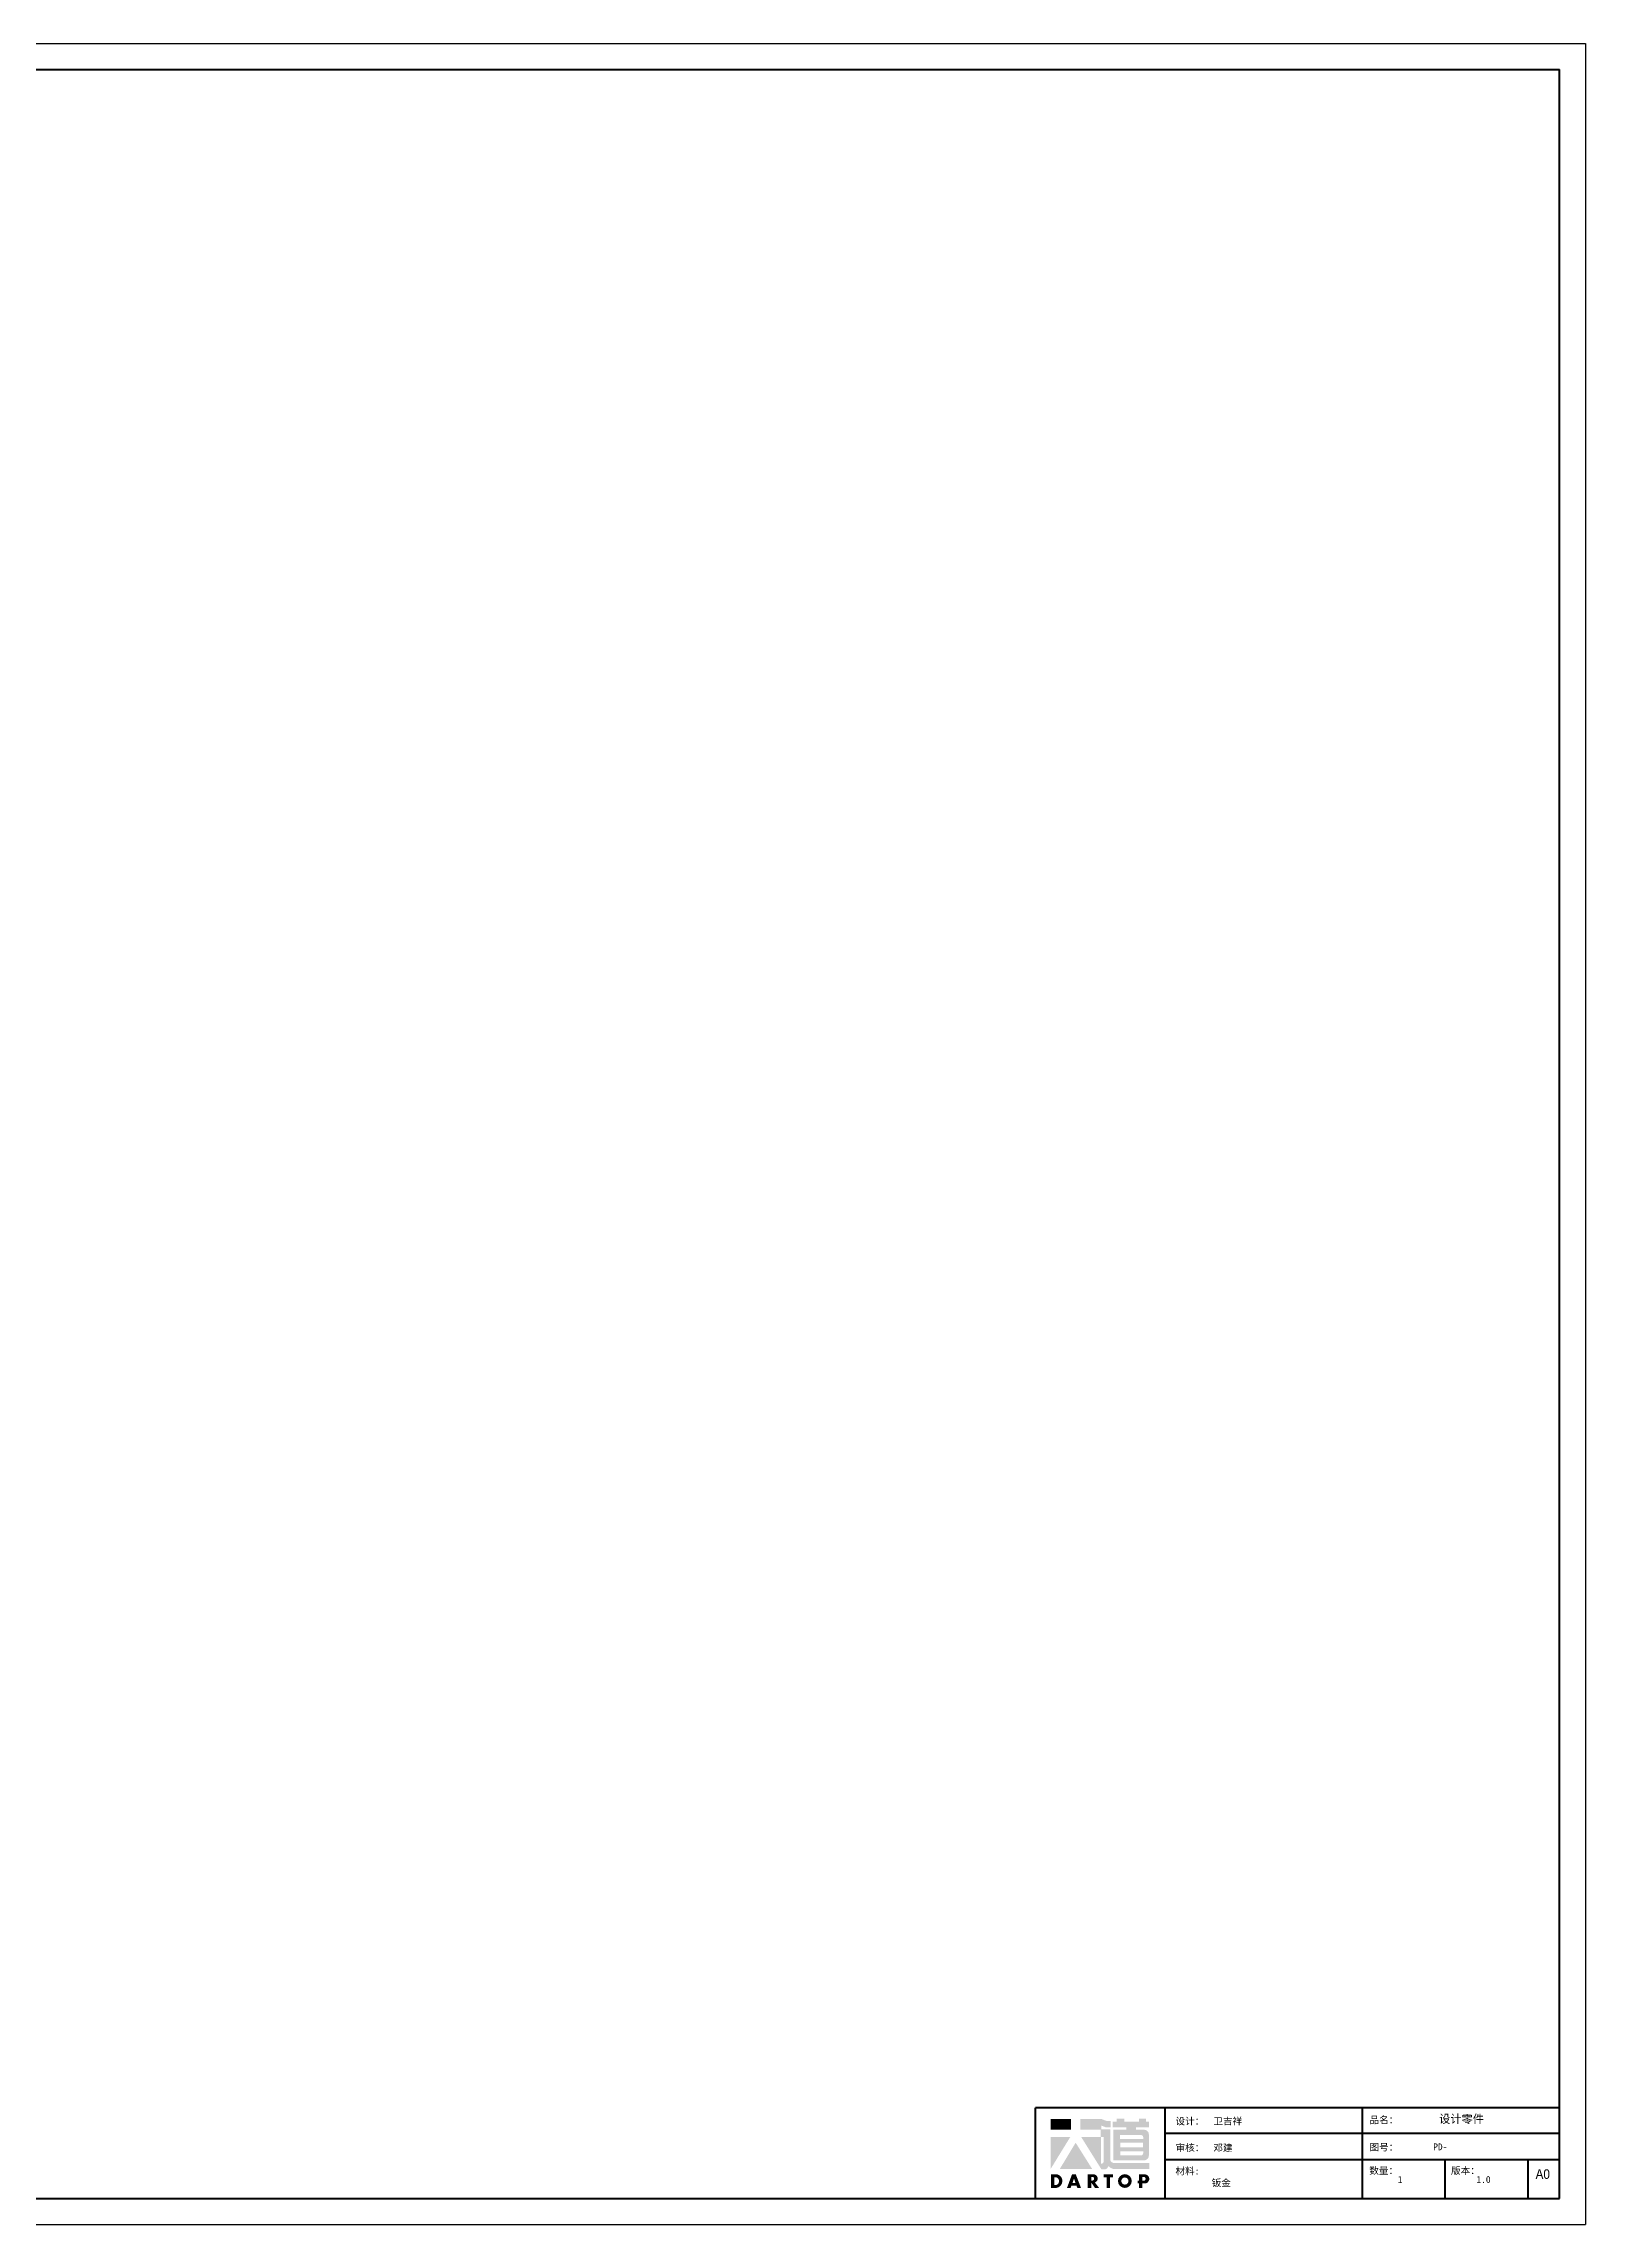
# Paper-space layout '图纸模板-A0' of a CAD drawing. Header units: millimetres. Extents: x 0 to 1189, y 0 to 841.
# Drawn here: x 594 to 1189, y 0 to 841 of the extents above; entities that cross this region are included whole.
import ezdxf

# ---------------------------------------------------------------- set-up
doc = ezdxf.new("R2010")
doc.units = ezdxf.units.MM
doc.layers.add('SLD-0', color=179, linetype='Continuous')
doc.styles.add('SLDTEXTSTYLE0', font='simfang.ttf', dxfattribs={"bigfont": 'bigfont'})
doc.styles.add('SLDTEXTSTYLE1', font='GOTHIC.TTF', dxfattribs={"width": 0.913})
doc.styles.add('SLDTEXTSTYLE2', font='simfang.ttf')

# ---------------------------------------------------------------- blocks, each defined once
blk = doc.blocks.new('Dartop Logo')
at = {"true_color": 0xc40018}
h = blk.add_hatch(color=12, dxfattribs=at)
h.set_gradient(color1=(196, 0, 24), color2=(196, 0, 24), tint=1)
h.paths.add_polyline_path([(30.4, -3.9), (33.1, -5), (36, -5), (36, -1.2), (33.6, -1.2), (30.5, 0), (17.9, 0), (17.9, -6.5), (30.1, -6.5), (30.1, -6.6), (30.1, -10.8), (18.3, -10.8), (30.5, -30.3), (32.9, -30.3, 0.279375), (34.6, -28.6), (34.6, -28.5), (34.8, -28.5, 0.143145), (38.2, -30.2), (59.3, -30.2), (59.3, -26.5), (38.1, -26.5, -0.414214), (35.8, -24.2), (35.8, -6.3), (30.4, -6.3)])
h.paths.add_polyline_path([(30.2, -10.8), (31.8, -10.8), (31.8, -26, -0.088936), (30.9, -26.9), (30.2, -26.9)], flags=16)
h = blk.add_hatch(color=12, dxfattribs=at)
h.set_gradient(color1=(196, 0, 24), color2=(196, 0, 24), tint=1)
h.paths.add_polyline_path([(59.2, -1.7), (57.4, -1.7), (57.4, 0.1), (53.1, 0.1), (53.1, -1.6), (44.3, -1.6), (44.3, 0.2), (39.7, 0.2), (39.7, -1.7), (37.2, -1.7), (37.2, -5), (45.5, -5), (45.5, -6.4), (37.7, -6.4), (37.7, -24.9), (56.3, -24.9, 0.414214), (59.1, -22), (59.1, -9.4, 0.414214), (56.3, -6.5), (51.4, -6.5), (51.4, -5), (59.2, -5)])
h.paths.add_polyline_path([(54.2, -9.6, -0.414214), (55.7, -11), (55.7, -12.1), (41.8, -12.1), (41.8, -9.6)], flags=16)
h.paths.add_polyline_path([(55.6, -14.3), (55.6, -17), (41.9, -17), (41.9, -14.3)], flags=16)
h.paths.add_polyline_path([(55.7, -19.4), (55.7, -20.6, -0.414214), (54.3, -22), (41.9, -22), (41.9, -19.4)], flags=16)
h = blk.add_hatch(color=12, dxfattribs=at)
h.set_gradient(color1=(196, 0, 24), color2=(196, 0, 24), tint=1)
h.paths.add_polyline_path([(12.2, 0), (0, 0), (0, -6.4), (12.2, -6.4)])
h = blk.add_hatch(color=12, dxfattribs=at)
h.set_gradient(color1=(196, 0, 24), color2=(196, 0, 24), tint=1)
h.paths.add_polyline_path([(11.8, -10.8), (0, -10.8), (0, -30)])
h = blk.add_hatch(color=12, dxfattribs=at)
h.set_gradient(color1=(196, 0, 24), color2=(196, 0, 24), tint=1)
h.paths.add_polyline_path([(15, -14.3), (5.4, -30.2), (25, -30.2)])
at = {"true_color": 0x646464}
h = blk.add_hatch(color=251, dxfattribs=at)
h.set_gradient(color1=(100, 100, 100), color2=(100, 100, 100), tint=1)
h.paths.add_polyline_path([(4.1, -33.4), (0.1, -33.4), (0.1, -41.5), (3.5, -41.5, 0.793016)])
h.paths.add_polyline_path([(3.6, -39.7), (2.2, -39.7), (2.2, -35.2), (3.4, -35.2, -0.671361)], flags=16)
h = blk.add_hatch(color=251, dxfattribs=at)
h.set_gradient(color1=(100, 100, 100), color2=(100, 100, 100), tint=1)
h.paths.add_polyline_path([(15.1, -33.4), (12.8, -33.4), (9.8, -41.5), (12, -41.5), (12.5, -40.1), (15.5, -40.1), (16, -41.5), (18.2, -41.5)])
h.paths.add_polyline_path([(14.9, -38.5), (13.1, -38.5), (14, -35.9)], flags=16)
h = blk.add_hatch(color=251, dxfattribs=at)
h.set_gradient(color1=(100, 100, 100), color2=(100, 100, 100), tint=1)
h.paths.add_polyline_path([(26.3, -33.4), (22.3, -33.4), (22.3, -41.5), (24.4, -41.5), (24.4, -38.3), (26.6, -41.5), (29.1, -41.5), (26.6, -38.3, 0.744055)])
h.paths.add_polyline_path([(24.4, -37.1), (24.4, -34.9), (25.3, -34.9, -0.796809), (25.3, -37.1)], flags=16)
h = blk.add_hatch(color=251, dxfattribs=at)
h.set_gradient(color1=(100, 100, 100), color2=(100, 100, 100), tint=1)
h.paths.add_polyline_path([(37.4, -33.4), (31.9, -33.4), (31.9, -35.2), (33.6, -35.2), (33.6, -41.5), (35.7, -41.5), (35.7, -35.2), (37.4, -35.2)])
h = blk.add_hatch(color=251, dxfattribs=at)
h.set_gradient(color1=(100, 100, 100), color2=(100, 100, 100), tint=1)
h.paths.add_polyline_path([(40.5, -37.4, 1), (48.8, -37.4, 1)])
h.paths.add_polyline_path([(46.8, -37.4, -1), (42.5, -37.4, -1)], flags=16)
h = blk.add_hatch(color=251, dxfattribs=at)
h.set_gradient(color1=(100, 100, 100), color2=(100, 100, 100), tint=1)
h.paths.add_polyline_path([(56.9, -33.4), (56.7, -33.4), (53.2, -33.4), (53.2, -37.2), (52.3, -37.2), (52.3, -38.7), (53.2, -38.7), (53.2, -41.5), (55.2, -41.5), (55.2, -38.7), (57.5, -38.7, 0.812304)])
h.paths.add_polyline_path([(55.2, -37.2), (55.2, -35), (56.4, -35, -0.778213), (56.3, -37.2)], flags=16)

psp = doc.layouts.new('图纸模板-A0')

# ---------------------------------------------------------------- linework, layer by layer
at = {"color": 7, "linetype": 'Continuous', "lineweight": 40}
for p, q in [((10, 831), (1178.9, 831)), ((1178.9, 10), (1178.9, 831)), ((976.9, 10), (976.9, 45)), ((1178.9, 45), (976.9, 45)), ((1026.9, 10.12), (1026.9, 45)), ((1102.9, 45), (1102.9, 10.12)), ((1178.9, 35), (1026.9, 35)), ((1026.9, 25), (1179.1, 25)), ((1134.9, 10.21), (1134.9, 25)), ((1166.9, 10.21), (1166.9, 25)), ((10, 10), (1178.9, 10))]:
    psp.add_line(p, q, dxfattribs=at)
at = {"layer": 'SLD-0'}
for p, q in [((0, 841), (1188.9, 841)), ((1188.9, 841), (1188.9, 0)), ((0, 0), (1188.9, 0))]:
    psp.add_line(p, q, dxfattribs=at)

# ---------------------------------------------------------------- block references
at = {"xscale": 0.6400000000000001, "yscale": 0.6400000000000001, "zscale": 0.6400000000000001}
psp.add_blockref('Dartop Logo', (982.77, 40.65), dxfattribs=at)

# ---------------------------------------------------------------- texts
at = {"color": 7, "linetype": 'Continuous', "lineweight": 0}
for s, insert, char_height, attachment_point, style in [('设计零件', (1141.16, 42.25), 3.175, 2, 'SLDTEXTSTYLE0'), ('设计：', (1030.87, 41.12), 2.646, 1, 'SLDTEXTSTYLE0'), ('卫吉祥', (1045.47, 41.12), 2.646, 1, 'SLDTEXTSTYLE0'), ('品名：', (1105.68, 41.59), 2.646, 1, 'SLDTEXTSTYLE0'), ('审核：', (1030.87, 30.89), 2.646, 1, 'SLDTEXTSTYLE0'), ('邓建', (1045.47, 30.83), 2.646, 1, 'SLDTEXTSTYLE0'), ('图号：', (1105.65, 31.07), 2.646, 1, 'SLDTEXTSTYLE0'), ('PD-', (1130.26, 31.21), 2.646, 1, 'SLDTEXTSTYLE2'), ('材料:', (1030.87, 21.88), 2.646, 1, 'SLDTEXTSTYLE0'), ('钣金', (1048.5, 17.32), 2.646, 2, 'SLDTEXTSTYLE0'), ('数量：', (1105.6, 22.05), 2.646, 1, 'SLDTEXTSTYLE0'), ('1', (1116.59, 18.64), 2.65, 1, 'SLDTEXTSTYLE2'), ('版本：', (1137.1, 22.05), 2.646, 1, 'SLDTEXTSTYLE0'), ('1.0', (1146.94, 18.64), 2.646, 1, 'SLDTEXTSTYLE2'), ('A0', (1169.7, 21.24), 3.704, 1, 'SLDTEXTSTYLE1')]:
    psp.add_mtext(s, dxfattribs=dict(at, insert=insert, char_height=char_height, attachment_point=attachment_point, style=style))

doc.saveas('drawing.dxf')
